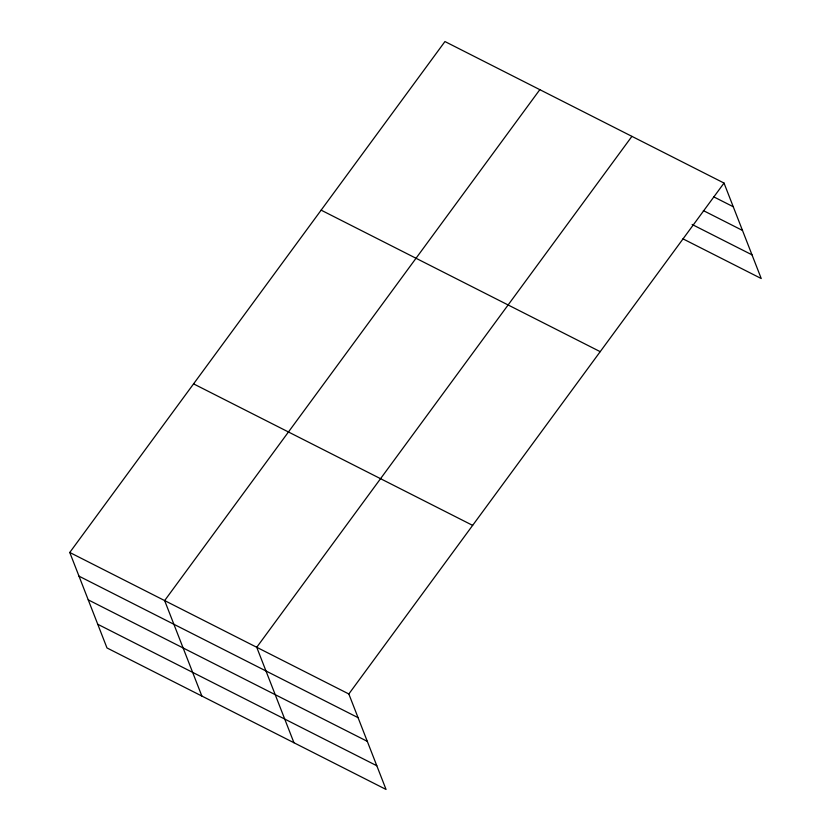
<?xml version="1.0" encoding="UTF-8"?>
<svg xmlns="http://www.w3.org/2000/svg" width="831" height="831" viewBox="0 0 831 831"><rect width="100%" height="100%" fill="white"/><g stroke="black" fill="none" stroke-linecap="round" stroke-linejoin="round"><path stroke-width="1.25" d="M69.762 552.47L348.833 693.978L386.051 789.45L106.981 647.941L69.762 552.47L444.949 41.55L724.019 183.059L761.238 278.53L682.957 238.84M539.828 89.665L164.642 600.584L201.871 696.056M631.924 136.357L256.737 647.287L293.956 742.748M348.833 693.978L724.019 183.059M713.684 196.822L733.254 206.742M703.348 210.586L742.488 230.436M692.14 224.484L752.003 254.837M321.14 210.15L600.2 351.658M193.571 383.87L472.642 525.379M78.997 576.163L358.068 717.662M88.231 599.847L367.302 741.356M97.746 624.258L376.817 765.756"/></g></svg>
